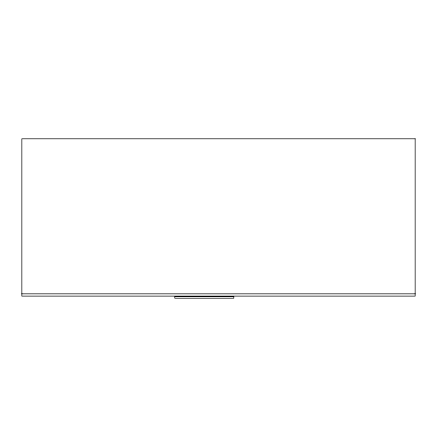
<?xml version="1.0" encoding="UTF-8"?>
<svg xmlns="http://www.w3.org/2000/svg" width="437" height="437" viewBox="0 0 437 437"><rect width="100%" height="100%" fill="white"/><g stroke="black" fill="none" stroke-linecap="round" stroke-linejoin="round"><path stroke-width="0.66" d="M21.85 293.833L415.15 293.833M415.15 138.797L21.85 138.797L21.85 296.117L415.15 296.117L415.15 138.797M233.795 296.565L174.8 296.565L174.8 298.203L233.795 298.203L233.795 296.565"/></g></svg>
